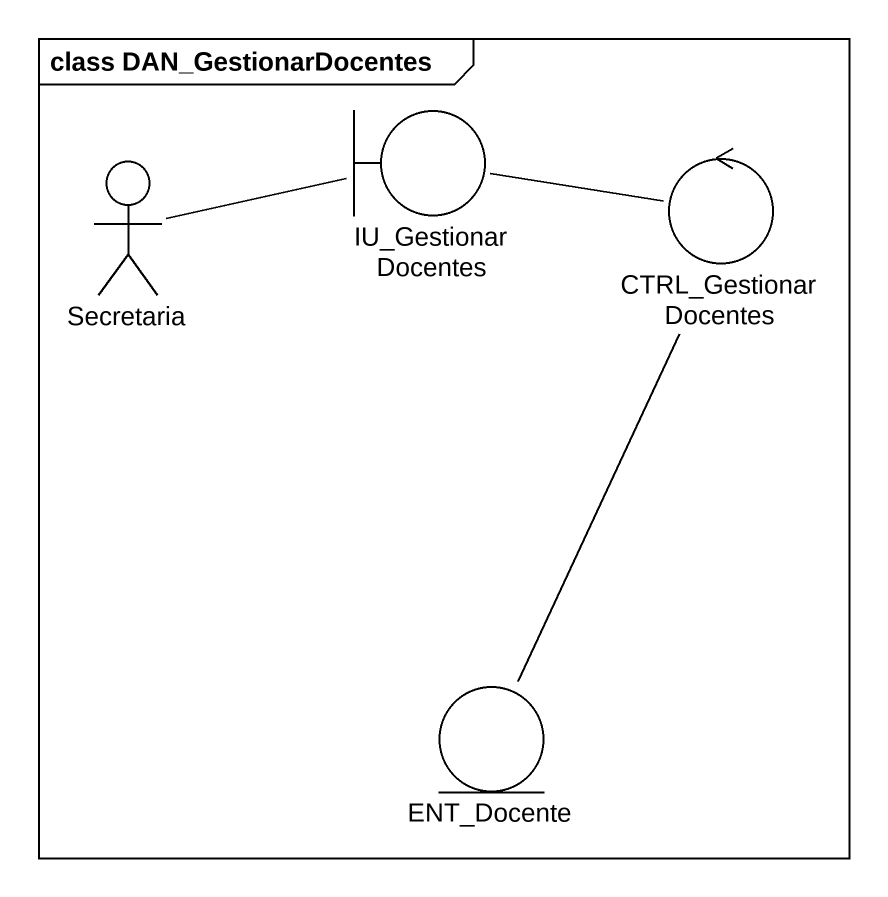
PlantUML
@startuml
mainframe class DAN_GestionarDocentes
boundary IU_GestionarDocentes
actor Secretaria
control CTRL_GestionarDocentes
entity ENT_Docente
IU_GestionarDocentes -right- CTRL_GestionarDocentes
Secretaria -right- IU_GestionarDocentes
CTRL_GestionarDocentes -- ENT_Docente
@enduml
